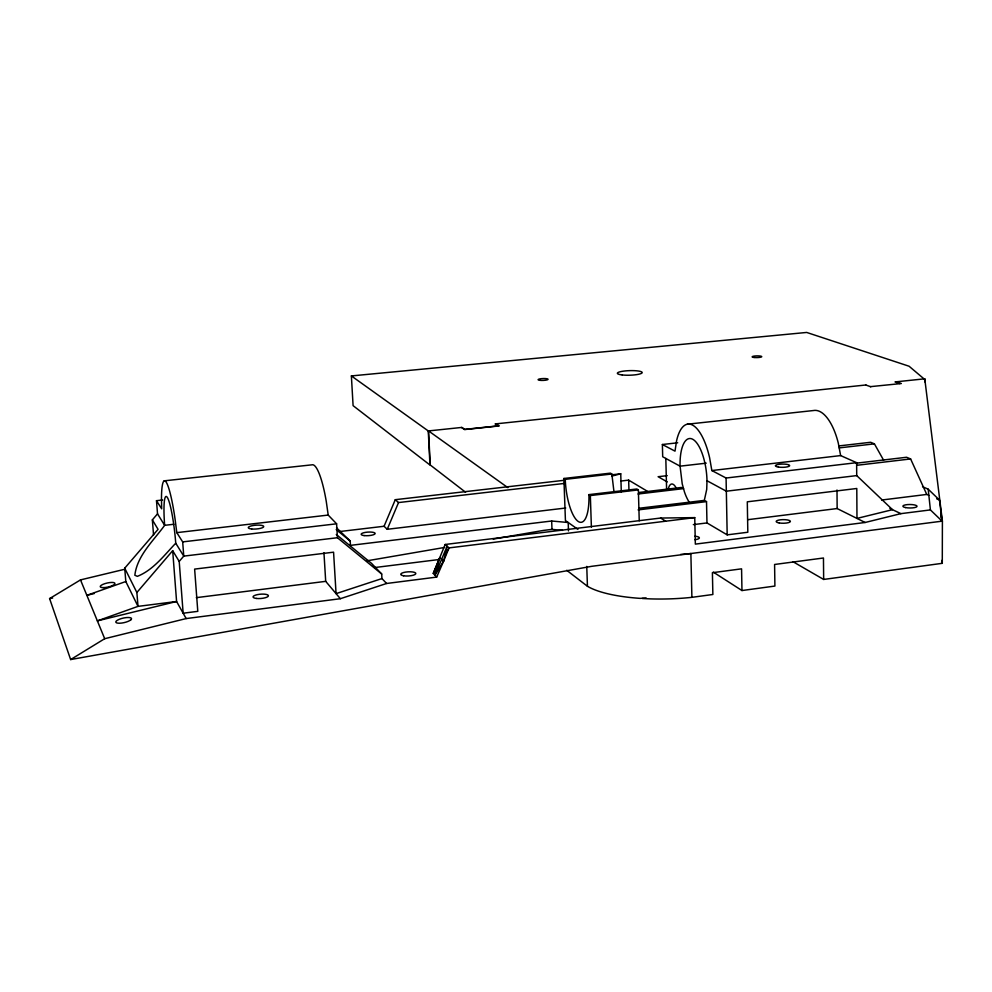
<?xml version="1.0" encoding="UTF-8"?>
<svg xmlns="http://www.w3.org/2000/svg" width="992" height="992" viewBox="0 0 992 992"><rect width="100%" height="100%" fill="white"/><g stroke="black" fill="none" stroke-linecap="round" stroke-linejoin="round"><path stroke-width="1.49" d="M924.742 381.821L924.755 378.808L895.032 381.932L899.707 383.557M941.011 517.762L941.036 510.099M793.104 561.782L823.658 579.44L942.288 563.32L942.4 521.122L924.755 378.808M689.762 502.981A35.03 12.921 83.2 0 1 684.468 491.995L682.223 483.885L680.066 466.166A35.03 12.921 83.2 0 1 692.751 439.282A35.03 12.921 83.2 0 1 706.998 480.736L706.713 489.416L704.32 500.39L639.096 508.251M125.228 569.148L80.501 579.898L49.6 598.585L70.643 659.556L104.693 638.712L186.161 618.574L340.343 598.709L386.595 583.482L436.678 577.096L443.622 561.112L447.119 546.183L434.98 575.261L443.622 561.112L449.066 547.894L694.747 517.626L695.342 544.124L865.123 522.486L900.897 513.645L930.409 509.913L942.09 521.16L939.486 500.055L928.19 489.18L922.548 486.712M434.98 575.261L439.791 557.603L443.622 561.112M439.791 557.603L433.281 573.426L445.185 544.472L660.598 518.047L694.747 517.626M339.078 531.613L384.065 526.268L395.287 499.683L565.378 480.153M384.065 526.268L387.24 529.294L398.536 502.56L565.167 483.34M381.945 578.572L336.065 593.638L333.572 552.184L194.63 569.098L197.792 611.345L183.148 613.217L179.205 561.435L183.756 556.115L337.429 537.726L381.697 574.008L381.945 578.572L386.595 583.482M153.549 535.01L152.359 519.87L157.517 513.844L156.488 500.687L162.626 500.005M186.161 618.574L176.588 601.499L138 606.372L125.81 581.523L124.719 568.193L158.063 529.331L152.359 519.87M80.501 579.898L97.365 620.88L138 606.372L136.871 592.497L172.682 550.684L179.205 561.435M175.745 543.219C164.151 555.272 153.338 570.028 137.342 576.352L134.85 575.248C137.07 555.669 153.537 540.69 164.647 525.326A37.944 4.7 83.8 0 1 167.363 497.488A37.944 4.7 83.8 0 1 175.745 543.219L183.756 556.115L182.677 541.892L176.799 532.642L175.026 518.791A53.692 6.646 83.8 0 0 166.185 482.149A53.692 6.646 83.8 0 0 161.473 497.91L161.659 508.809L156.488 500.687M125.81 581.523L86.862 595.324L94.364 593.501M611.965 476.061L620.744 473.792L621.302 492.007M70.643 659.556L591.815 566.296L942.4 521.122M367.09 560.802L444.59 547.448M493.222 539.078L543.368 530.435L551.986 529.381L562.489 530.36M49.6 598.585L52.65 598.064M566.717 570.288L587.438 586.272A85.957 24.143 -1.2 0 0 640.212 598.374L646.139 597.953M642.258 598.486L650.392 598.883A85.957 24.143 -1.2 0 0 691.895 597.333L712.864 594.493L712.405 572.706L741.57 568.838L741.966 590.538L774.901 586.061L774.591 564.473L823.459 558L823.658 579.44M196.304 597.655L325.698 581.349L340.343 598.709M693.321 524.619L706.974 522.933L727.186 534.862L747.819 532.245L747.298 501.816L856.79 488.486L856.976 518.419L892.502 509.677L856.716 475.602L856.629 462.681L840.633 455.588L711.847 470.543L709.627 457.833A49.563 18.29 83.2 0 0 692.428 425.035A49.563 18.29 83.2 0 0 676.556 440.882L675.006 451.149L662.383 444.503L662.693 456.766L680.066 466.166L706.205 463.165M881.615 500.042L926.751 494.438L928.847 495.38M748.228 519.634L837.149 508.549L865.123 522.486M374.902 567.523L439.394 559.476M638.092 509.9L706.515 501.617L706.974 522.933M568.49 530.918L568.193 522.511L551.664 521.011L350.449 545.364L350.201 541.049L336.511 527.794M638.005 494.016L683.538 488.622L681.467 487.456L639.059 492.466M387.24 529.294L565.738 508.016M856.716 475.602L726.33 491.201L706.998 480.736M182.677 541.892L336.598 523.801L337.429 537.726M711.847 470.543L726.082 478.02L856.629 462.681M577.914 529.356L565.428 520.564L563.902 478.479L565.254 479.347A35.675 11.222 83.3 0 0 578.274 521.494A35.675 11.222 83.3 0 0 588.901 494.624L636.839 488.994L638.364 489.899L639.245 520.837M855.922 463.227L906.576 457.262L910.619 458.949L926.751 494.438M588.901 494.624L590.339 495.566L638.364 489.899M857.113 465.26L910.619 458.949M612.002 474.796L620.744 473.792M176.799 532.642L328.203 515.071L336.598 523.801M621.017 481.021L628.655 480.128L647.206 491.164M667.232 475.652L658.118 476.718L667.281 481.926M838.885 445.916L870.641 442.283L874.411 443.858L883.612 460.189M563.902 478.479L610.415 473.147L611.841 474.002L613.986 491.908M173.836 524.272L164.647 525.326L157.517 513.844M565.254 479.347L611.841 474.002M839.22 447.9L874.411 443.858M662.383 444.503L677.697 442.804M164.213 480.835L312.021 464.826A52.526 10.143 83.6 0 1 326.281 501.543L328.203 515.071M687.332 424.204L813.552 410.527A48.571 20.795 83 0 1 838.302 443.164L840.633 455.588M428.271 430.95L429.97 465.012L353.09 405.654L351.379 375.931L428.271 430.95L461.863 427.428L464.802 429.387L498.195 425.866L495.12 423.931L865.917 384.983M870.319 386.657L901.331 383.532L896.346 381.796M351.379 375.931L806.694 332.444L909.081 366.234L924.023 378.882M865.768 385.008L870.778 386.756M936.708 498.827L939.486 500.055M889.874 508.437L900.897 513.645M704.32 500.39L706.515 501.617M660.598 518.047L665.694 521.197M496.037 423.832L499.323 425.903L464.591 429.561L461.466 427.465M713.298 572.111L741.966 590.538M507.892 487.655L428.544 430.925L430.243 464.988L465.583 492.255M336.288 534.477L371.578 563.419L381.697 574.008M336.226 529.567L350.201 541.049M395.287 499.683L398.536 502.56M445.185 544.472L449.066 547.894L445.371 553.635L446.301 554.491M433.281 573.426L436.678 577.096M124.719 568.193L136.871 592.497M104.693 638.712L97.365 620.88L176.588 601.499L172.682 550.684M941.941 560.368L942.288 563.32M928.19 489.18L930.409 509.913M323.95 552.767L325.698 581.349M551.664 521.011L551.986 529.381M586.756 566.407L587.438 586.272M590.339 495.566L591.393 527.112M628.655 480.128L628.965 490.457M665.818 458.453L666.624 490.184M691.895 597.333L690.878 553.536A86.341 22.506 -1.3 0 1 680.661 554.416M726.082 478.02L727.186 534.862M837 489.998L837.149 508.549M694.896 536.201A7.242 1.91 -1.1 0 1 699.372 537.887A7.242 1.91 -1.1 0 1 694.921 539.722M668.1 489.726A15.959 5.716 83 0 1 676.643 488.982M130.894 619.764L129.865 620.508A8.01 2.319 -12.8 0 1 119.685 623.224A8.01 2.319 -12.8 0 1 116.386 620.942L117.478 620.186A8.06 2.331 -12.8 0 1 129.902 617.632L130.919 617.954A7.924 2.294 -12.8 0 1 130.894 619.764M779.241 522.958A7.093 1.81 -0.4 0 0 790.364 521.544A7.093 1.81 -0.4 0 0 780.27 519.82A7.093 1.81 -0.4 0 0 779.241 522.958M905.522 507.569A7.08 1.736 0.4 0 0 916.968 506.565A7.08 1.736 0.4 0 0 907.407 504.606A7.08 1.736 0.4 0 0 905.522 507.569M256.42 598.449A7.713 2.158 -4.6 0 0 268.398 595.932A7.713 2.158 -4.6 0 0 257.362 594.642A7.713 2.158 -4.6 0 0 256.42 598.449M364.114 535.581A7.031 1.798 -3.5 0 0 375.137 533.646A7.031 1.798 -3.5 0 0 365.18 532.419A7.031 1.798 -3.5 0 0 364.114 535.581M403.632 575.794A7.564 2.083 -3.3 0 0 415.772 573.798A7.564 2.083 -3.3 0 0 405.492 572.111A7.564 2.083 -3.3 0 0 403.632 575.794M103.056 587.636A7.539 2.058 -12.7 0 0 114.886 583.804A7.539 2.058 -12.7 0 0 104.817 583.656A7.539 2.058 -12.7 0 0 103.056 587.636M778.447 467.083A7.142 1.637 -0.6 0 0 789.644 465.769A7.142 1.637 -0.6 0 0 779.489 464.244A7.142 1.637 -0.6 0 0 778.447 467.083M251.658 528.996A7.775 1.922 -4.3 0 0 263.736 526.69A7.775 1.922 -4.3 0 0 252.625 525.599A7.775 1.922 -4.3 0 0 251.658 528.996M622.232 374.951A12.4 2.282 -1.7 0 0 642.097 372.868A12.4 2.282 -1.7 0 0 625.134 370.934A12.4 2.282 -1.7 0 0 622.232 374.951M754.118 357.48A4.836 0.856 -1.1 0 0 761.757 356.723A4.836 0.856 -1.1 0 0 754.937 355.992A4.836 0.856 -1.1 0 0 754.118 357.48M539.784 380.308A4.997 0.93 -2.2 0 0 547.981 379.49A4.997 0.93 -2.2 0 0 541.496 378.659A4.997 0.93 -2.2 0 0 539.784 380.308"/></g></svg>
